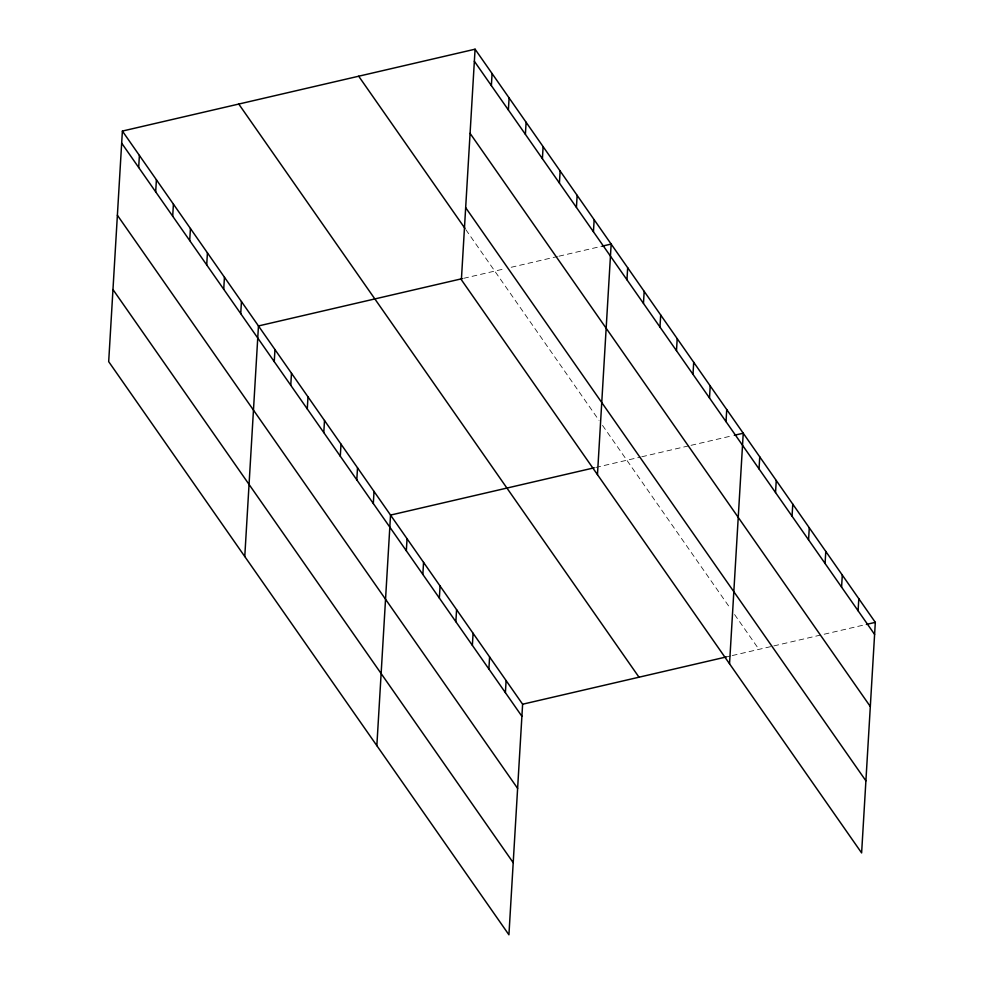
<?xml version="1.0" encoding="UTF-8"?>
<svg xmlns="http://www.w3.org/2000/svg" width="984" height="984" viewBox="0 0 984 984"><rect width="100%" height="100%" fill="white"/><g stroke="black" fill="none" stroke-linecap="round" stroke-linejoin="round"><path stroke-width="0.74" stroke-dasharray="4.92 3.69" d="M463.685 278.312L505.21 268.669M511.188 267.279L557.436 256.541M558.937 256.197L602.208 246.148M595.763 467.449L640.276 457.117M641.765 456.773L689.513 445.678M691.014 445.334L732.797 435.641M726.352 656.931L730.792 655.898M732.28 655.553L772.354 646.254M773.842 645.91L864.875 624.779M465.85 229.678L599.047 420.414M602.515 425.383L730.251 608.309M734.593 614.533L758.922 649.366"/><path stroke-width="1.48" d="M122.385 131.069L108.683 361.645L508.925 934.8L522.615 704.224L122.385 131.069L475.075 49.2L875.317 622.355L861.615 852.931L461.385 279.776L475.075 49.2M138.683 167.489L139.396 155.435M155.681 191.855L156.407 179.789M172.692 216.209L173.418 204.155M189.703 240.576L190.429 228.509M206.714 264.93L207.427 252.863M223.725 289.284L224.438 277.23M240.736 313.65L241.449 301.584M244.77 556.514L258.46 325.95L462.197 278.656M274.253 361.645L274.966 349.591M290.76 385.298L291.485 373.231M307.279 408.938L307.992 396.872M323.785 432.579L324.499 420.512M340.292 456.219L341.005 444.153M356.798 479.86L357.524 467.806M373.317 503.501L374.031 491.447M376.847 745.663L390.537 515.087L594.274 467.794M406.331 550.794L407.056 538.728M422.849 574.435L423.563 562.368M439.356 598.075L440.069 586.009M455.863 621.716L456.576 609.662M491.373 85.62L492.086 73.554M472.369 645.356L473.095 633.302M508.384 109.974L509.097 97.92M488.888 668.997L489.601 656.943M525.394 134.341L526.108 122.274M505.395 692.65L506.108 680.584M542.405 158.695L543.119 146.641M559.416 183.061L560.13 170.995M576.427 207.415L577.141 195.349M593.438 231.769L594.152 219.715M597.46 474.645L611.162 244.069L602.208 246.148M626.956 279.776L627.669 267.709M643.462 303.416L644.176 291.362M659.969 327.057L660.694 315.003M676.488 350.698L677.201 338.644M692.994 374.351L693.708 362.284M709.501 397.991L710.214 385.925M726.007 421.632L726.733 409.565M729.538 663.782L743.24 433.218L734.285 435.285M759.033 468.913L759.746 456.859M775.54 492.553L776.253 480.499M792.046 516.206L792.772 504.14M808.565 539.847L809.279 527.781M825.072 563.488L825.785 551.421M841.578 587.128L842.292 575.062M858.085 610.769L858.811 598.715M522.615 704.224L726.352 656.931M866.363 624.434L875.317 622.355M474.362 61.266L874.604 634.409M470.081 133.369L870.311 706.524M465.666 207.661L865.895 780.816M358.693 76.223L465.002 228.46M238.768 104.058L639.01 677.213M121.672 143.135L521.901 716.291M117.379 215.238L517.621 788.393M112.963 289.542L513.205 862.685"/></g></svg>
